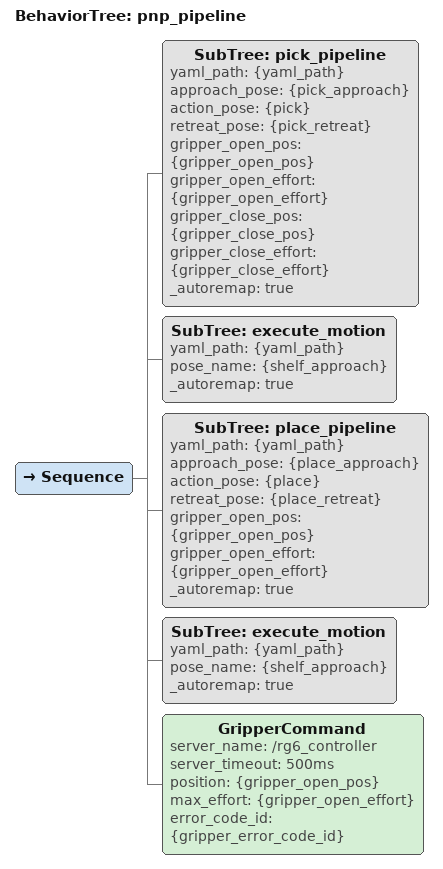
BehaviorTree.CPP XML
<?xml version="1.0" encoding="UTF-8"?>
<root BTCPP_format="4">
  <include path="pick_pipeline.xml"/>
  <include path="place_pipeline.xml"/>

  <BehaviorTree ID="pnp_pipeline">
    <Sequence>
        <SubTree ID="pick_pipeline"
                 yaml_path="{yaml_path}"
                 approach_pose="{pick_approach}"
                 action_pose="{pick}"
                 retreat_pose="{pick_retreat}"
                 gripper_open_pos="{gripper_open_pos}"
                 gripper_open_effort="{gripper_open_effort}"
                 gripper_close_pos="{gripper_close_pos}"
                 gripper_close_effort="{gripper_close_effort}"
                 _autoremap="true"/>
        <SubTree ID="execute_motion"
                 yaml_path="{yaml_path}"
                 pose_name="{shelf_approach}"
                 _autoremap="true"/>
        <SubTree ID="place_pipeline"
                 yaml_path="{yaml_path}"
                 approach_pose="{place_approach}"
                 action_pose="{place}"
                 retreat_pose="{place_retreat}"
                 gripper_open_pos="{gripper_open_pos}"
                 gripper_open_effort="{gripper_open_effort}"
                 _autoremap="true"/>
        <SubTree ID="execute_motion"
                 yaml_path="{yaml_path}"
                 pose_name="{shelf_approach}"
                 _autoremap="true"/>
        <GripperCommand server_name="/rg6_controller"
                        server_timeout="500ms"
                        position="{gripper_open_pos}"
                        max_effort="{gripper_open_effort}"
                        error_code_id="{gripper_error_code_id}"/>
    </Sequence>
  </BehaviorTree>

</root>
